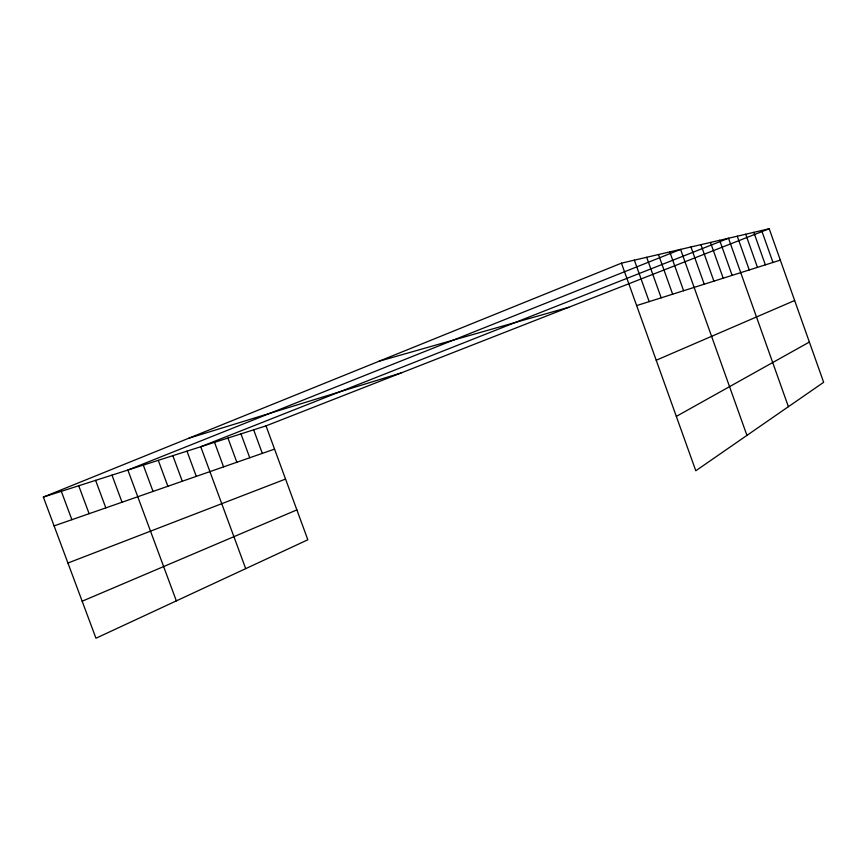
<?xml version="1.0" encoding="UTF-8"?>
<svg xmlns="http://www.w3.org/2000/svg" width="867" height="867" viewBox="0 0 867 867"><rect width="100%" height="100%" fill="white"/><g stroke="black" fill="none" stroke-linecap="round" stroke-linejoin="round"><path stroke-width="1.3" d="M676.325 416.388L809.377 342.053M656.211 360.228L794.638 300.513M82.159 601.221L296.872 509.894M43.35 497.073L266.017 425.87L307.839 539.773L95.955 638.231L43.35 497.073L621.444 263.156L769.202 228.769L823.65 382.304L695.8 470.77L621.444 263.156M266.017 425.87L769.202 228.769M67.929 563.03L285.557 479.072M54.09 525.89L274.557 449.117M636.638 305.596L780.322 260.122M188.778 438.225L401.009 372.994M379.117 361.214L568.828 307.254M111.984 475.127L122.03 502.231M95.608 480.361L105.828 507.878M78.724 485.758L89.117 513.697M61.319 491.329L71.874 519.701M186.979 451.143L196.289 476.373M172.836 455.674L182.287 481.25M158.271 460.323L167.873 486.268M143.293 465.113L153.036 491.437M176.348 600.874L127.872 470.044L680.573 249.393L746.931 435.386M253.663 429.826L262.322 453.376M240.972 433.879L249.75 457.754M227.934 438.052L236.843 462.252M214.528 442.343L223.567 466.869M245.697 568.644L200.743 446.743L728.497 238.241L788.396 406.688M634.351 260.154L649.188 301.618M710.463 242.435L723.197 278.199M700.904 244.657L713.899 281.136M690.945 246.976L704.221 284.203M669.768 251.907L683.619 290.727M658.476 254.54L672.64 294.195M646.684 257.282L661.185 297.825M761.649 230.524L772.974 262.441M753.813 232.345L765.355 264.847M745.696 234.231L757.455 267.35M737.253 236.203L749.251 269.951M719.653 240.3L732.127 275.37"/></g></svg>
